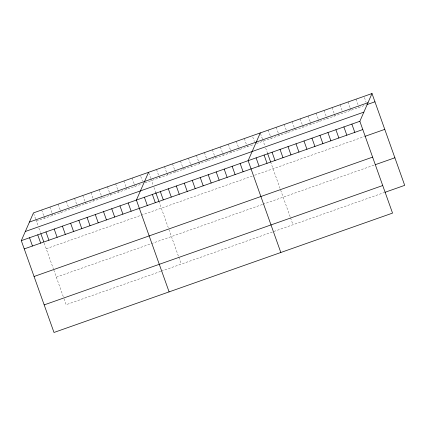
<?xml version="1.0" encoding="UTF-8"?>
<svg xmlns="http://www.w3.org/2000/svg" width="426" height="426" viewBox="0 0 426 426"><rect width="100%" height="100%" fill="white"/><g stroke="black" fill="none" stroke-linecap="round" stroke-linejoin="round"><path stroke-width="0.32" stroke-dasharray="2.13 1.6" d="M36.402 221.163L142.108 183.888M145.048 182.855L254.018 144.435M256.473 143.567L365.742 105.041M46.221 248.731L252.176 176.119M254.631 175.251L364.507 136.512M56.333 277.14L262.288 204.528M262.906 204.31L374.624 164.921M160.703 271.378L66.152 304.712L63.698 297.822M161.289 271.17L384.444 192.493M364.443 97.527L366.126 102.251M356.045 99.157L358.99 107.427M348.063 101.974L350.167 107.874M350.38 108.465L351.008 110.238M340.086 104.785L342.185 110.691M332.104 107.597L334.208 113.502M334.415 114.093L335.049 115.867M324.122 110.414L327.067 118.678M316.145 113.225L318.249 119.131M318.456 119.722L319.09 121.49M308.163 116.042L310.266 121.942M310.479 122.534L311.108 124.307M300.186 118.854L303.126 127.118M292.204 121.666L294.307 127.571M294.515 128.162L295.149 129.935M284.222 124.483L286.325 130.383M286.538 130.974L287.167 132.747M276.245 127.294L278.348 133.2M278.556 133.791L279.19 135.559M268.263 130.106L271.208 138.375M260.494 133.514L262.384 138.828M262.597 139.414L265.015 146.198M265.68 148.078L267.469 153.094M270.59 161.864L279.999 188.292M280.633 190.065L290.303 217.223M290.527 217.846L292.981 224.742M252.725 136.916L254.407 141.64M244.322 138.546L247.266 146.816M236.345 141.363L238.448 147.268M238.656 147.854L239.29 149.627M228.363 144.174L230.466 150.08M230.679 150.671L231.307 152.439M220.386 146.991L222.484 152.891M222.697 153.482L223.325 155.256M212.404 149.803L214.507 155.708M214.715 156.299L215.348 158.067M204.421 152.614L206.525 158.52M206.738 159.111L207.366 160.884M196.445 155.431L198.548 161.332M198.756 161.923L199.389 163.696M188.462 158.243L190.566 164.148M190.779 164.74L191.407 166.507M180.486 161.055L182.584 166.96M182.797 167.551L183.425 169.324M172.503 163.872L174.607 169.777M174.814 170.363L175.448 172.136M164.521 166.683L166.625 172.589M166.838 173.18L167.466 174.948M156.544 169.5L158.648 175.4M158.855 175.991L159.489 177.764M148.775 172.903L150.666 178.217M150.879 178.808L153.291 185.592M153.962 187.472L155.746 192.483M158.871 201.258L168.281 227.681M168.909 229.454L178.579 256.612M178.803 257.235L181.258 264.131M140.761 176.391L142.444 181.114M132.119 178.111L134.222 184.011M134.43 184.602L135.063 186.375M123.897 181.007L126 186.913M126.208 187.504L126.841 189.272M115.675 183.904L117.778 189.81M117.986 190.401L118.62 192.174M107.453 186.806L109.557 192.712M109.764 193.297L110.398 195.071M99.231 189.703L101.335 195.609M101.542 196.2L102.176 197.968M91.01 192.605L93.113 198.505M93.321 199.096L93.954 200.87M82.788 195.502L84.891 201.407M85.099 201.999L85.733 203.766M74.566 198.399L76.669 204.304M76.877 204.895L77.511 206.669M66.344 201.301L68.448 207.201M58.122 204.198L60.226 210.103M60.433 210.694L61.067 212.462M49.901 207.095L52.004 213M52.212 213.591L52.845 215.364M41.679 209.997L43.782 215.902M43.99 216.493L44.623 218.261M33.665 213.485L35.56 218.799M35.768 219.39L37.962 225.546M38.857 228.054L40.417 232.442M44.208 243.092L53.383 268.854M53.804 270.041L63.474 297.194"/><path stroke-width="0.64" d="M372.005 93.534L359.848 121.288L392.543 213.106L53.995 332.466L21.3 240.647L33.457 212.893L372.005 93.534L404.7 185.353L385.056 192.275M148.562 172.312L136.405 200.066L169.101 291.885M260.286 132.923L248.129 160.677L280.825 252.496M29.447 222.052L367.995 102.693M366.967 104.61L374.949 101.798M25.31 231.488L363.857 112.129M21.3 240.647L359.848 121.288M24.245 248.917L362.792 129.552M365.125 136.293L384.769 129.371M34.064 276.49L372.612 157.125M375.237 164.702L394.881 157.78M44.176 304.899L382.724 185.534M351.865 124.099L354.81 132.364M343.888 126.916L346.833 135.18M335.906 129.728L338.851 137.992M327.929 132.539L330.869 140.809M319.947 135.356L322.892 143.621M311.965 138.168L314.91 146.432M303.988 140.979L306.933 149.249M296.006 143.796L298.951 152.061M288.029 146.608L290.969 154.872M280.047 149.425L282.992 157.689M272.065 152.236L275.01 160.501M267.688 153.722L270.59 161.864M264.088 155.048L267.033 163.318M256.106 157.865L259.051 166.129M240.147 163.488L243.092 171.758M232.165 166.305L235.109 174.569M224.188 169.117L227.133 177.381M216.206 171.928L219.15 180.198M208.229 174.745L211.168 183.01M200.247 177.557L203.191 185.821M192.264 180.374L195.209 188.638M184.288 183.185L187.232 191.45M176.305 185.997L179.25 194.267M168.329 188.814L171.268 197.078M160.346 191.625L163.291 199.89M155.746 192.483L158.871 201.258M152.364 194.437L155.309 202.707M144.387 197.254L147.332 205.518M128.183 202.968L131.128 211.232M119.962 205.864L122.906 214.129M111.74 208.761L114.685 217.031M103.518 211.663L106.463 219.928M95.296 214.56L98.241 222.825M87.074 217.457L90.019 225.727M78.853 220.359L81.797 228.624M70.631 223.256L73.576 231.52M62.409 226.158L65.354 234.422M54.187 229.055L57.132 237.319M45.965 231.952L48.91 240.221M40.864 233.693L43.766 241.84M37.744 234.854L40.688 243.118M29.522 237.751L32.467 246.015"/></g></svg>
